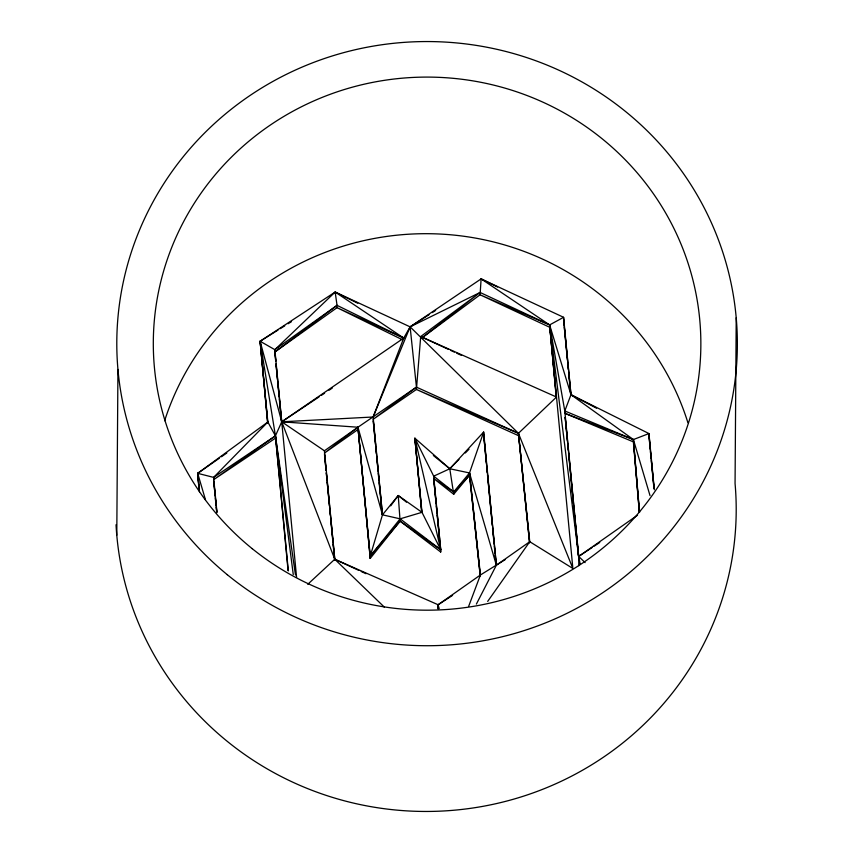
<?xml version="1.0" encoding="UTF-8"?>
<svg xmlns="http://www.w3.org/2000/svg" width="853" height="853" viewBox="0 0 853 853"><rect width="100%" height="100%" fill="white"/><g stroke="black" fill="none" stroke-linecap="round" stroke-linejoin="round"><path stroke-width="1.28" d="M116.786 535.183L117.938 369.456M421.745 338.076L480.068 294.786L481.124 278.888L549.631 324.918L570.977 394.704L633.395 439.551L639.345 512.067L633.384 441.875L564.771 413.289L564.793 410.965L570.977 394.704L563.588 317.305L481.124 278.888L410.122 326.859L416.445 387.145L373.113 419.324L416.424 389.469L420.7 336.54L556.508 397.04L518.432 433.303L529.756 541.708L572.875 568.471L518.432 433.303L410.122 326.859L335.165 292.046L260.122 341.243L267.842 422.022L197.693 473.34L199.069 490.24M518.421 435.627L416.424 389.469L518.432 433.303L529.596 542.711L518.432 433.303L416.445 387.145L357.961 427.225L370.255 556.06L400.11 521.162L440.702 552.03L440.713 549.705L421.979 512.322L398.234 495.529L400.11 521.162L370.245 558.384L370.255 556.06L382.464 514.828L373.124 417L403.746 338.065L335.165 292.046L337.042 305.353L274.837 352.012L275.743 361.224L274.847 349.687L335.165 292.046L357.77 303.241M288.058 570.561L275.434 435.862L260.122 341.243L278.046 330.047M428.974 314.736L410.122 326.859L403.746 338.065L337.042 305.353L337.031 307.677L274.837 352.012M384.383 607.155L334.771 559.259L324.417 450.789L357.961 427.225L370.245 558.384L357.961 427.225L281.735 421.808L275.434 435.862L288.325 570.892M476.39 604.073L496.361 565.219L483.651 432.055L469.502 472.946L469.491 475.27L453.743 491.946L433.676 478.501L453.721 494.271L449.787 468.755L414.91 438.25L421.713 512.003M483.886 437.013L483.651 432.055L449.787 468.755L433.697 476.177L440.713 549.705L400.11 521.162M556.241 396.741L549.631 324.918L563.588 317.305L564.068 324.876M633.384 441.875L633.395 439.551L564.793 410.965L549.631 324.918L480.09 292.462L410.122 326.859L373.124 417L281.735 421.808L260.122 341.243L274.847 349.687L296.588 577.417M650.189 448.955L648.952 433.569L570.977 394.704L563.566 319.63M736.214 317.817L735.062 483.544A310.289 302.09 0.4 0 1 447.196 810.755A310.289 302.09 0.4 0 1 116.04 524.744M437.792 608.722L438.111 604.745L480.42 574.986L505.264 559.579M468.734 606.152L480.42 574.986L469.502 472.946L449.787 468.755L433.367 455.491M487.681 601.418L529.756 541.708L496.361 565.219L469.502 472.946L453.743 491.946L433.697 476.177L414.91 438.25L421.723 512.013M390.717 505.829L398.234 495.529L406.486 502.182M370.255 556.06L400.132 518.837L421.979 512.322L414.91 438.25L440.713 549.705L400.132 518.837L382.464 514.828L357.961 427.225L324.396 453.114L357.94 429.549M398.234 495.529L382.464 514.828L373.241 420.646L375.512 444.445M453.721 494.271L469.491 475.27L480.26 575.988L469.502 472.946M449.787 468.755L458.935 459.468M465.333 452.964L469.001 449.243M307.752 584.294L334.771 559.259L326.315 472.775M421.723 338.044L480.09 292.462L420.7 336.54L448.337 349.325M274.847 349.687L337.042 305.353M216.897 511.779L213.613 477.381L267.842 422.022L275.434 435.862L213.591 479.706L275.423 438.186M199.282 490.507L197.693 473.34L219.274 458.264M221.428 456.76L226.823 452.986M637.511 515.223L578.675 556.423L578.814 565.667M358.793 570.38L334.771 559.259L281.735 421.808L403.746 338.065L337.031 307.677L402.531 339.803M295.458 574.879L275.434 435.862L213.613 477.381L197.693 473.34L199.463 491.893M324.417 450.789L281.735 421.808L319.107 396.869M321.304 395.397L324.598 393.201M328.991 390.269L332.286 388.062M591.982 547.615L578.675 556.423L580.189 564.206M594.2 546.144L599.744 542.465M452.58 595.362L438.111 604.745L334.771 559.259M432.3 312.593L435.627 310.449M280.285 328.65L284.763 325.846M288.122 323.745L291.481 321.656M564.771 413.289L633.395 439.551L648.952 433.569L654.315 489.771M450.747 350.434L454.35 352.108M456.75 353.217L461.558 355.445M361.203 571.489L366.012 573.717M549.609 327.243L480.068 294.786L549.631 324.918L578.675 556.423L585.115 562.628M481.124 278.888L497.608 287.034M570.977 394.704L596.578 408.224M650.018 495.614L633.395 439.551L639.579 512.376M197.693 473.34L205.477 499.794M439.124 608.594L438.111 604.745L438.495 608.69M275.434 435.862L293.261 574.559M281.735 421.808L276.009 363.858L276.585 370.362M648.941 435.894L654.091 488.353M483.63 434.38L496.361 565.219M440.713 549.705L433.814 479.812L436.064 503.451M326.059 470.152L324.524 454.425L326.038 470.312M216.822 512.322L213.719 481.017L215.116 495.582M650.434 451.578L651.063 458.104M651.308 460.727L653.931 488.172M564.323 327.499L565.699 341.936M565.944 344.559L567.448 360.297M567.703 362.92L568.333 369.477M568.578 372.1L570.828 395.717M564.793 410.965L578.675 556.423L565.166 417.266L567.426 441.054M567.682 443.699L568.311 450.32M568.567 452.964L570.838 476.763M571.083 479.407L571.723 486.018M571.968 488.662L573.365 503.206M573.611 505.861L574.24 512.472M574.495 515.116L575.125 521.727M575.38 524.371L576.767 538.915M577.023 541.559L578.409 556.103M572.747 567.149L549.631 324.918L556.252 396.752M484.141 439.647L486.402 463.382M486.658 466.026L487.287 472.615M487.532 475.249L489.803 498.984M490.059 501.617L490.688 508.217M490.933 510.851L491.563 517.44M491.818 520.085L492.32 525.352M492.576 527.996L494.079 543.819M494.335 546.453L494.964 553.043M495.22 555.676L496.094 564.91M436.309 506.074L436.939 512.642M437.194 515.265L437.813 521.833M438.069 524.456L439.444 538.904M439.7 541.527L440.702 552.03M375.757 447.089L376.397 453.689M376.642 456.334L378.039 470.877M378.284 473.522L378.913 480.132M379.169 482.777L379.798 489.387M380.054 492.032L381.44 506.575M381.696 509.22L382.197 514.508M326.294 472.957L326.923 479.578M327.179 482.222L329.45 506.032M329.706 508.676L330.335 515.287M330.58 517.931L332.862 541.74M333.107 544.385L333.747 551.006M333.992 553.65L334.621 560.261M276.841 372.985L277.46 379.542M277.715 382.165L279.091 396.592M279.336 399.215L280.84 414.953M281.095 417.575L281.469 421.51M267.693 423.024L260.122 341.243L267.703 423.035M215.361 498.227L215.99 504.848M216.246 507.492L216.747 512.781M164.64 420.732A273.781 266.552 0.4 0 1 426.948 233.69A273.781 266.552 0.4 0 1 687.902 422.704M252.232 548.682A273.781 266.552 0.4 0 0 696.954 388.595A273.781 266.552 0.4 0 0 332.052 93.627A273.781 266.552 0.4 0 0 252.232 548.682M227.314 574.719A310.289 302.09 0.4 0 0 732.578 396.592A310.289 302.09 0.4 0 0 321.336 59.593A310.289 302.09 0.4 0 0 227.314 574.719"/></g></svg>
